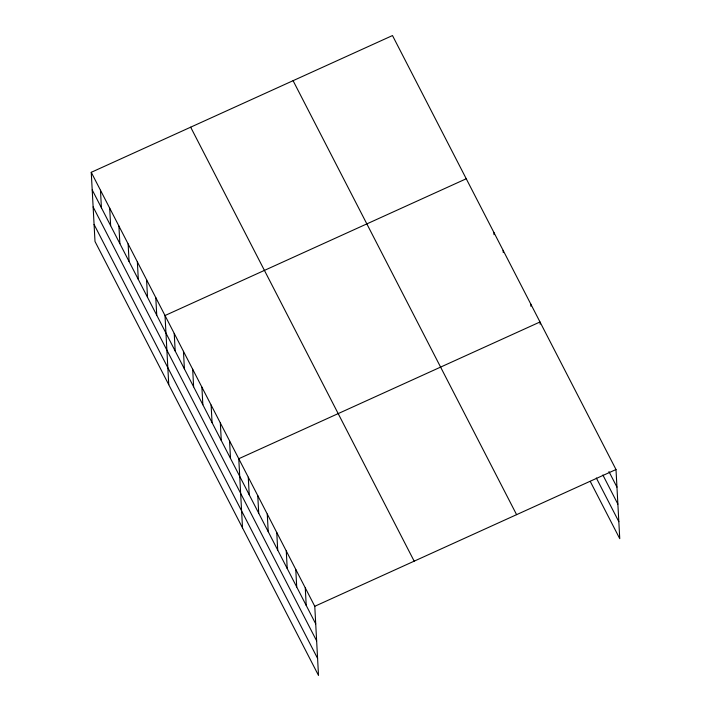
<?xml version="1.0" encoding="UTF-8"?>
<svg xmlns="http://www.w3.org/2000/svg" width="711" height="711" viewBox="0 0 711 711"><rect width="100%" height="100%" fill="white"/><g stroke="black" fill="none" stroke-linecap="round" stroke-linejoin="round"><path stroke-width="1.07" d="M91.248 172.32L314.769 606.296L318.51 675.45L94.998 241.473L91.248 172.32L392.49 35.55L616.002 469.527L619.752 538.68L590.246 481.409M466.247 178.763L165.014 315.533L168.756 384.687M314.769 606.296L616.002 469.527M608.954 471.589L616.952 487.115M602.875 475.01L617.877 504.135M596.325 477.988L618.828 521.67M293.083 80.681L516.595 514.657M190.664 127.18L414.175 561.157M92.208 189.908L315.72 623.885M93.123 206.928L316.644 640.904M94.074 224.454L317.586 658.43M540.129 324.172L540.005 321.976L238.772 458.737L242.513 527.9M530.788 304.077L530.904 306.272M503.13 250.37L503.246 252.565M493.905 232.47L494.029 234.666M305.268 587.846L306.219 605.443M295.767 569.404L296.718 586.993M286.266 550.963L287.217 568.551M276.766 532.521L277.717 550.11M267.265 514.071L268.225 531.668M257.773 495.629L258.724 513.218M248.272 477.188L249.223 494.776M229.555 440.838L230.506 458.435M220.33 422.938L221.281 440.527M211.114 405.039L212.065 422.627M201.888 387.131L202.848 404.728M192.672 369.231L193.623 386.828M183.456 351.332L184.407 368.92M174.231 333.432L175.182 351.021M155.789 297.625L156.749 315.222M146.573 279.725L147.524 297.314M137.356 261.826L138.307 279.414M128.131 243.926L129.082 261.515M118.915 226.018L119.866 243.615M109.69 208.119L110.64 225.707M100.473 190.219L101.424 207.808"/></g></svg>
